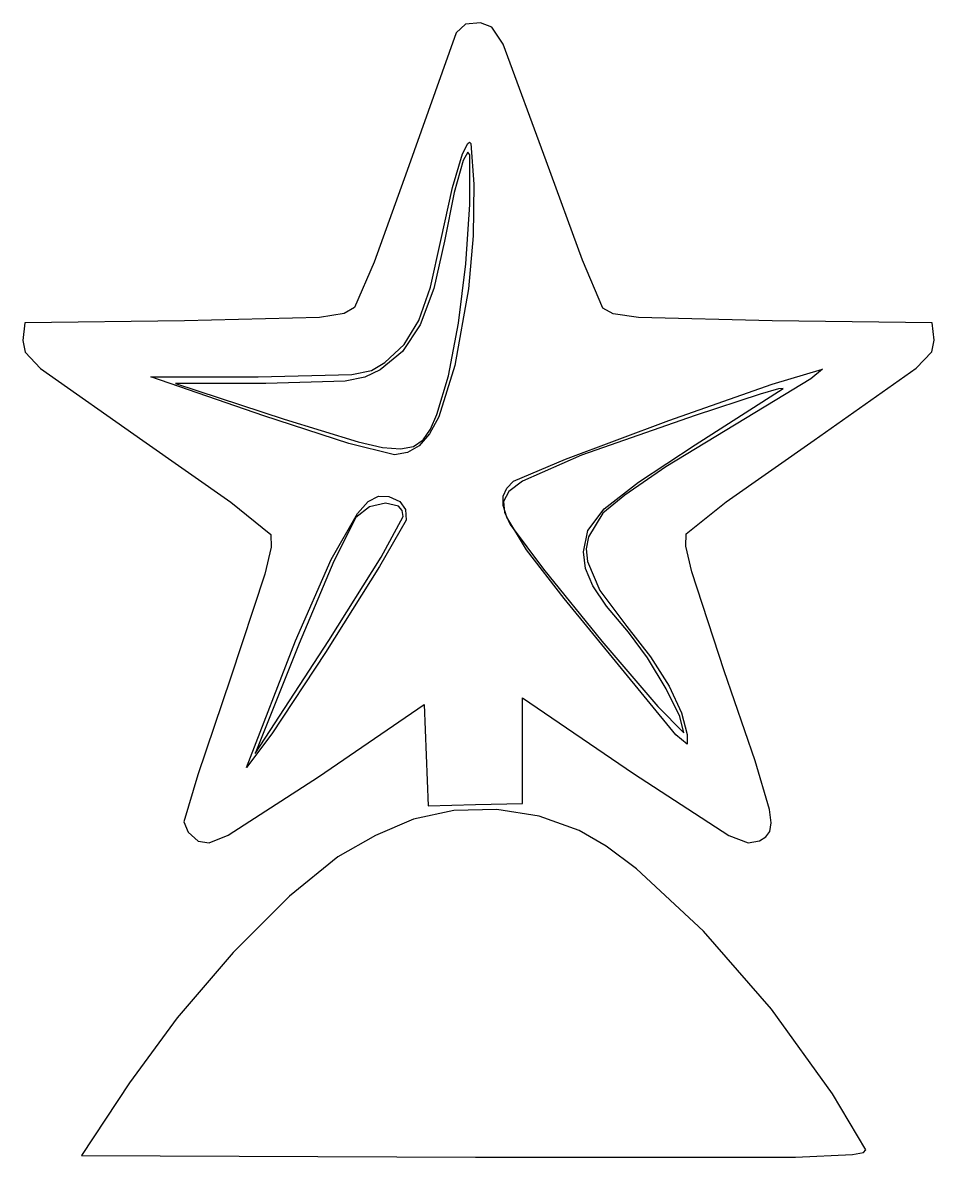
# Model space of a CAD drawing. Extents: x 36 to 317, y 11 to 342.
# Drawn here: x 149.3 to 196.8, y 283 to 342.1 of the extents above; entities that cross this region are included whole.
import ezdxf

# ---------------------------------------------------------------- set-up
doc = ezdxf.new("R2010")
doc.units = 0

msp = doc.modelspace()

# ---------------------------------------------------------------- linework, layer by layer
at = {"layer": 'Layer 1'}
for p, q in [((172.357497, 342.050876), (171.879086, 341.597909)), ((173.14944, 342.127076), (172.357497, 342.050876)), ((173.732345, 341.901414), (173.14944, 342.127076)), ((174.317267, 341.002817), (173.732345, 341.901414)), ((171.879086, 341.597909), (169.328148, 334.432988)), ((176.565389, 334.926877), (174.317267, 341.002817)), ((172.210697, 335.302233), (172.478996, 335.832012)), ((172.478996, 335.832012), (172.5676, 335.90601)), ((172.5676, 335.90601), (172.633855, 335.831003)), ((172.633855, 335.831003), (172.795603, 333.714732)), ((171.681045, 333.541562), (172.210697, 335.302233)), ((172.473522, 335.380836), (172.244917, 334.942399)), ((172.592888, 335.235999), (172.473522, 335.380836)), ((172.584995, 332.649342), (172.592888, 335.235999)), ((172.244917, 334.942399), (171.774002, 333.280198)), ((178.45015, 329.749595), (176.565389, 334.926877)), ((169.328148, 334.432988), (167.602535, 329.644159)), ((171.073341, 330.776797), (171.681045, 333.541562)), ((172.795603, 333.714732), (172.756621, 331.026079)), ((171.774002, 333.280198), (171.259961, 330.742225)), ((172.382693, 329.571332), (172.584995, 332.649342)), ((170.529098, 328.345269), (171.073341, 330.776797)), ((171.259961, 330.742225), (170.70874, 328.27075)), ((172.756621, 331.026079), (172.508089, 328.259373)), ((167.602535, 329.644159), (166.580713, 327.295584)), ((171.991314, 326.475992), (172.382693, 329.571332)), ((179.513908, 327.259953), (178.45015, 329.749595)), ((169.920859, 326.603742), (170.529098, 328.345269)), ((170.70874, 328.27075), (169.991856, 326.376861)), ((172.508089, 328.259373), (171.802263, 324.272816)), ((166.042683, 326.9682), (164.754823, 326.770694)), ((166.580713, 327.295584), (166.042683, 326.9682)), ((180.053101, 326.957038), (179.513908, 327.259953)), ((181.376355, 326.769151), (180.053101, 326.957038)), ((149.401483, 326.495483), (149.294591, 325.57438)), ((157.730924, 326.590028), (149.401483, 326.495483)), ((164.754823, 326.770694), (157.730924, 326.590028)), ((169.991856, 326.376861), (169.074617, 324.991105)), ((169.159757, 325.358507), (169.920859, 326.603742)), ((171.469031, 323.734532), (171.991314, 326.475992)), ((188.333358, 326.590028), (181.376355, 326.769151)), ((196.673735, 326.495483), (188.333358, 326.590028)), ((196.779568, 325.586021), (196.673735, 326.495483)), ((149.294591, 325.57438), (149.420186, 324.954648)), ((168.156925, 324.415857), (169.159757, 325.358507)), ((196.648302, 324.971019), (196.779568, 325.586021)), ((149.420186, 324.954648), (150.223676, 324.112997)), ((169.074617, 324.991105), (167.922328, 324.044029)), ((195.837122, 324.125697), (196.648302, 324.971019)), ((150.223676, 324.112997), (155.551462, 320.357146)), ((166.440749, 323.78897), (167.461192, 324.01229)), ((167.922328, 324.044029), (167.116682, 323.664423)), ((167.461192, 324.01229), (168.156925, 324.415857)), ((171.802263, 324.272816), (170.966229, 321.595485)), ((188.328992, 323.291074), (190.961201, 324.081423)), ((190.961201, 324.081423), (190.353012, 323.573952)), ((190.527989, 320.369846), (195.837122, 324.125697)), ((161.85631, 321.639494), (155.966682, 323.673259)), ((155.966682, 323.673259), (161.561741, 323.673259)), ((161.561741, 323.673259), (166.440749, 323.78897)), ((166.086471, 323.44532), (161.96673, 323.320481)), ((167.116682, 323.664423), (166.086471, 323.44532)), ((170.874022, 321.718163), (171.469031, 323.734532)), ((190.353012, 323.573952), (188.491755, 322.45053)), ((161.96673, 323.320481), (157.245855, 323.320481)), ((157.245855, 323.320481), (162.916408, 321.469455)), ((182.959137, 321.400619), (188.328992, 323.291074)), ((184.326505, 320.13031), (188.912619, 323.072478)), ((187.710969, 322.777291), (184.326505, 321.667716)), ((188.659887, 323.049735), (187.710969, 322.777291)), ((188.912619, 323.072478), (188.659887, 323.049735)), ((188.491755, 322.45053), (182.797301, 318.978622)), ((166.282748, 320.204834), (161.85631, 321.639494)), ((170.966229, 321.595485), (170.479943, 320.704226)), ((170.528157, 320.94504), (170.874022, 321.718163)), ((184.326505, 321.667716), (178.407171, 319.586552)), ((162.916408, 321.469455), (166.767454, 320.283013)), ((177.563089, 319.392094), (182.959137, 321.400619)), ((170.479943, 320.704226), (169.937776, 320.088009)), ((170.146781, 320.388615), (170.528157, 320.94504)), ((155.551462, 320.357146), (160.137752, 317.14594)), ((168.654695, 319.61102), (166.282748, 320.204834)), ((166.767454, 320.283013), (168.040229, 319.996086)), ((168.040229, 319.996086), (168.977752, 319.916482)), ((168.977752, 319.916482), (169.654957, 320.046543)), ((169.937776, 320.088009), (169.331952, 319.729415)), ((169.654957, 320.046543), (170.146781, 320.388615)), ((181.36317, 318.196017), (184.326505, 320.13031)), ((185.943904, 317.159522), (190.527989, 320.369846)), ((169.331952, 319.729415), (168.654695, 319.61102)), ((174.852299, 318.247533), (177.563089, 319.392094)), ((178.407171, 319.586552), (175.326389, 318.23964)), ((182.797301, 318.978622), (180.657437, 317.514543)), ((174.505693, 317.881603), (174.852299, 318.247533)), ((175.326389, 318.23964), (174.617155, 317.703956)), ((179.59046, 316.800085), (181.36317, 318.196017)), ((167.297396, 317.178389), (167.835368, 317.457432)), ((167.835368, 317.457432), (168.373407, 317.443168)), ((174.322216, 316.970885), (174.324306, 317.466924)), ((174.324306, 317.466924), (174.505693, 317.881603)), ((174.617155, 317.703956), (174.337601, 317.186746)), ((180.657437, 317.514543), (179.517435, 316.577482)), ((160.137752, 317.14594), (162.228491, 315.457412)), ((167.359272, 316.900881), (166.640333, 316.34359)), ((166.728086, 316.564077), (167.297396, 317.178389)), ((168.190792, 317.101446), (167.359272, 316.900881)), ((168.866208, 316.938606), (168.190792, 317.101446)), ((168.373407, 317.443168), (168.942915, 317.177558)), ((169.061412, 316.718821), (168.866208, 316.938606)), ((168.942915, 317.177558), (169.239866, 316.765292)), ((174.5135, 316.360877), (174.322216, 316.970885)), ((174.337601, 317.186746), (174.394408, 316.632984)), ((183.849549, 315.488809), (185.943904, 317.159522)), ((165.369847, 314.161802), (166.728086, 316.564077)), ((166.640333, 316.34359), (165.501874, 314.066673)), ((167.960252, 314.274768), (169.116834, 316.405679)), ((169.116834, 316.405679), (169.061412, 316.718821)), ((169.239866, 316.765292), (169.263237, 316.210946)), ((174.394408, 316.632984), (174.694254, 315.987637)), ((175.532494, 314.668512), (174.5135, 316.360877)), ((178.730564, 315.676675), (179.59046, 316.800085)), ((179.517435, 316.577482), (178.769866, 315.345791)), ((169.263237, 316.210946), (167.887408, 313.790205)), ((174.694254, 315.987637), (176.415039, 313.653305)), ((178.505668, 314.559945), (178.730564, 315.676675)), ((162.228491, 315.457412), (162.234797, 314.794195)), ((178.769866, 315.345791), (178.651317, 314.71486)), ((183.833448, 314.856041), (183.849549, 315.488809)), ((162.234797, 314.794195), (161.902701, 313.386738)), ((177.493901, 312.128952), (175.532494, 314.668512)), ((178.612576, 313.685078), (178.505668, 314.559945)), ((178.651317, 314.71486), (178.708163, 314.049211)), ((184.142487, 313.512503), (183.833448, 314.856041)), ((163.509428, 309.914917), (165.369847, 314.161802)), ((165.501874, 314.066673), (163.688992, 309.775217)), ((165.236276, 309.944903), (167.960252, 314.274768)), ((178.708163, 314.049211), (179.363745, 312.539773)), ((161.902701, 313.386738), (160.120643, 307.974638)), ((167.887408, 313.790205), (165.069104, 309.319604)), ((176.415039, 313.653305), (179.457551, 309.909537)), ((178.986019, 312.789176), (178.612576, 313.685078)), ((185.828987, 308.357755), (184.142487, 313.512503)), ((179.705075, 311.73082), (178.986019, 312.789176)), ((183.310945, 305.029868), (177.493901, 312.128952)), ((179.363745, 312.539773), (180.768033, 310.669509)), ((180.848819, 310.36859), (179.705075, 311.73082)), ((180.768033, 310.669509), (181.991263, 309.092966)), ((181.845831, 309.035017), (180.848819, 310.36859)), ((160.956726, 303.314088), (163.509428, 309.914917)), ((161.395935, 304.048924), (165.236276, 309.944903)), ((163.688992, 309.775217), (161.395935, 304.048924)), ((179.457551, 309.909537), (182.377164, 306.491603)), ((165.069104, 309.319604), (162.271238, 305.070459)), ((182.820187, 307.423996), (181.845831, 309.035017)), ((181.991263, 309.092966), (182.961386, 307.557302)), ((187.447383, 303.672731), (185.828987, 308.357755)), ((160.120643, 307.974638), (158.409361, 302.938467)), ((183.528968, 305.976818), (182.820187, 307.423996)), ((182.961386, 307.557302), (183.618441, 306.170333)), ((175.330313, 304.198502), (175.330666, 306.949112)), ((175.330666, 306.949112), (181.104584, 303.014579)), ((164.699701, 302.842071), (170.215385, 306.597393)), ((170.215385, 306.597393), (170.318043, 303.962847)), ((182.377164, 306.491603), (183.729252, 305.134775)), ((183.729252, 305.134775), (183.528968, 305.976818)), ((183.618441, 306.170333), (183.902466, 305.039878)), ((162.271238, 305.070459), (160.956726, 303.314088)), ((183.902741, 304.541342), (183.310945, 305.029868)), ((183.902466, 305.039878), (183.902741, 304.541342)), ((170.318043, 303.962847), (170.420349, 301.328653)), ((175.330313, 301.448245), (175.330313, 304.198502)), ((188.189645, 301.133743), (187.447383, 303.672731)), ((158.409361, 302.938467), (157.695294, 300.490453)), ((159.992408, 299.791026), (164.699701, 302.842071)), ((181.104584, 303.014579), (186.078136, 299.779649)), ((171.759379, 301.082728), (169.652704, 300.625214)), ((170.420349, 301.328653), (172.875331, 301.388273)), ((173.985744, 301.132288), (171.759379, 301.082728)), ((172.875331, 301.388273), (175.330313, 301.448245)), ((176.203973, 300.782525), (173.985744, 301.132288)), ((188.280728, 300.435271), (188.189645, 301.133743)), ((157.695294, 300.490453), (157.912076, 299.94594)), ((169.652704, 300.625214), (167.679705, 299.778944)), ((178.28624, 300.042072), (176.203973, 300.782525)), ((188.210982, 299.992815), (188.280728, 300.435271)), ((157.912076, 299.94594), (158.437891, 299.486094)), ((159.010097, 299.396648), (159.992408, 299.791026)), ((167.679705, 299.778944), (165.708293, 298.663063)), ((179.689651, 299.225564), (178.28624, 300.042072)), ((186.078136, 299.779649), (187.075472, 299.388975)), ((187.666607, 299.501969), (187.999808, 299.71288)), ((187.999808, 299.71288), (188.210982, 299.992815)), ((158.437891, 299.486094), (159.010097, 299.396648)), ((181.270362, 298.040211), (179.689651, 299.225564)), ((187.075472, 299.388975), (187.666607, 299.501969)), ((165.708293, 298.663063), (163.186813, 296.616972)), ((184.748824, 294.786738), (181.270362, 298.040211)), ((163.186813, 296.616972), (160.262636, 293.67487)), ((188.291912, 290.729196), (184.748824, 294.786738)), ((160.262636, 293.67487), (157.349307, 290.285225)), ((157.349307, 290.285225), (154.86037, 286.896505)), ((191.469907, 286.315127), (188.291912, 290.729196)), ((154.86037, 286.896505), (152.355293, 283.103789)), ((193.215805, 283.401534), (191.469907, 286.315127)), ((189.550794, 283.027898), (192.520347, 283.160559)), ((192.520347, 283.160559), (193.091219, 283.266339)), ((193.091219, 283.266339), (193.215805, 283.401534)), ((152.355293, 283.103789), (172.877801, 283.012772)), ((172.877801, 283.012772), (189.550794, 283.027898))]:
    msp.add_line(p, q, dxfattribs=at)

doc.saveas('drawing.dxf')
